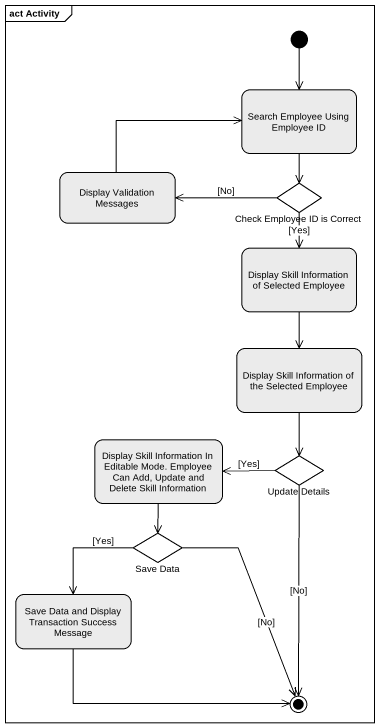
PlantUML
@startuml
mainframe act Activity
hide empty description
state "Search Employee Using Employee ID" as Search_Employee_Using #EBEBEB
state "Display Validation Messages" as Display_Validation_Messages #EBEBEB
state "Check Employee ID is Correct" as Check_Employee_ID_is_Correct <<choice>> #EBEBEB
state "Display Skill Information of Selected Employee" as Display_Skill_Information #EBEBEB
state "Display Skill Information of the Selected Employee" as Display_Skill_Information_2 #EBEBEB
state "Display Skill Information In Editable Mode. Employee Can Add, Update and Delete Skill Information" as Display_Skill_Information_3 #EBEBEB
state "Update Details" as Update_Details <<choice>> #EBEBEB
state "Save Data" as Save_Data <<choice>> #EBEBEB
state "Save Data and Display Transaction Success Message" as Save_Data_and_Display #EBEBEB
[*] --> Search_Employee_Using
Search_Employee_Using --> Check_Employee_ID_is_Correct
Display_Validation_Messages -right-> Search_Employee_Using
Check_Employee_ID_is_Correct -left-> Display_Validation_Messages : [No]
Check_Employee_ID_is_Correct --> Display_Skill_Information : [Yes]
Display_Skill_Information --> Display_Skill_Information_2
Display_Skill_Information_2 --> Update_Details
Display_Skill_Information_3 --> Save_Data
Update_Details -left-> Display_Skill_Information_3 : [Yes]
Save_Data --> Save_Data_and_Display : [Yes]
Update_Details --> [*] : [No]
Save_Data --> [*] : [No]
Save_Data_and_Display -right-> [*]
@enduml
